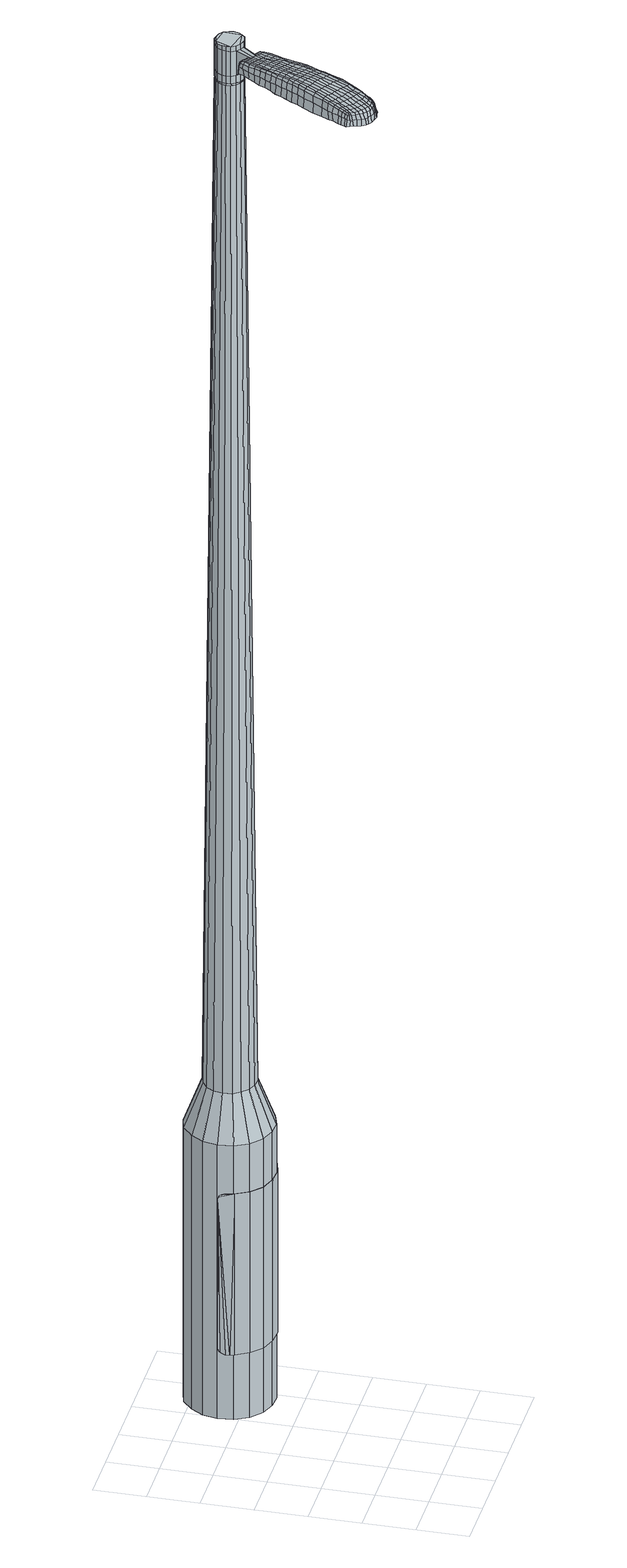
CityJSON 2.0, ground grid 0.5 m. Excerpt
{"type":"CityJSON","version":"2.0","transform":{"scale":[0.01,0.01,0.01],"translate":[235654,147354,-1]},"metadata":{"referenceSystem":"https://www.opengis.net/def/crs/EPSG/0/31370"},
"CityObjects":{
"object1":{"type":"GenericCityObject","attributes":{"cluster":385,"mean_distance_to_centroid":0.31,"new_centroid_x":235655.4,"new_centroid_y":147356.21,"mean_distance_to_camera":10.08,"H1":10.27,"H2":10.17,"Z_final":111.58,"cluster2":36,"proj_x":235649.85,"proj_y":147352.77,"id_line":65054,"bearing_l":328.25,"distance":6.53,"orientation":"right","G_obj":238.25},"geometry":[{"type":"MultiSurface","lod":"2","boundaries":[[[0,1,2,3]],[[1,4,5,2]],[[4,6,7,5]],[[6,8,9,7]],[[8,10,11,9]],[[10,12,13,11]],[[12,14,15,13]],[[14,16,17,15]],[[16,18,19,17]],[[18,20,21,19]],[[20,22,23,21]],[[22,24,25,23]],[[24,26,27,25]],[[26,28,29,27]],[[28,30,31,29]],[[30,32,33,31]],[[32,34,35,33]],[[34,0,3,35]],[[36,37,38,39]],[[38,40,41,42]],[[41,43,42]],[[42,44,45,46]],[[45,47,46]],[[46,48,49,50]],[[49,51,50]],[[42,46,50,38]],[[50,52,39,38]],[[53,36,39]],[[2,5,7,35]],[[7,9,11,15]],[[11,13,15]],[[15,17,19,23]],[[19,21,23]],[[23,25,27,31]],[[27,29,31]],[[15,23,31,7]],[[31,33,35,7]],[[3,2,35]],[[1,0,54,55]],[[0,34,56,54]],[[34,32,57,56]],[[32,30,58,57]],[[30,28,59,58]],[[28,26,60,59]],[[26,24,61,60]],[[24,22,62,61]],[[22,20,63,62]],[[20,18,64,63]],[[18,16,65,64]],[[16,14,66,65]],[[14,12,67,66]],[[12,10,68,67]],[[10,8,69,68]],[[8,6,70,69]],[[6,4,71,70]],[[4,1,55,71]],[[55,54,72,73]],[[54,56,74,72]],[[56,57,75,74]],[[57,58,76,75]],[[58,59,77,76]],[[59,60,78,77]],[[60,61,79,78]],[[61,62,80,79]],[[62,63,81,80]],[[63,64,82,81]],[[64,65,83,82]],[[65,66,84,83]],[[66,67,85,84]],[[67,68,86,85]],[[68,69,87,86]],[[69,70,88,87]],[[70,71,89,88]],[[71,55,73,89]],[[90,91,92,73]],[[93,94,91,90]],[[95,96,94,93]],[[97,98,96,95]],[[99,100,98,97]],[[101,102,100,99]],[[103,104,102,101]],[[105,106,104,103]],[[107,108,106,105]],[[109,110,108,107]],[[83,111,110,109]],[[112,113,111,83]],[[85,114,113,112]],[[115,116,114,85]],[[87,117,116,115]],[[88,118,117,87]],[[119,120,118,88]],[[73,92,120,119]],[[121,122,123,124]],[[125,121,124,126]],[[127,125,126,128]],[[129,127,128,130]],[[131,129,130,132]],[[133,131,132,134]],[[135,133,134,136]],[[137,135,136,138]],[[139,137,138,140]],[[141,139,140,142]],[[143,141,142,144]],[[145,143,144,146]],[[147,145,146,148]],[[149,147,148,150]],[[151,149,150,152]],[[153,151,152,154]],[[72,90,73]],[[72,74,93,90]],[[74,75,95,93]],[[75,76,97,95]],[[76,77,99,97]],[[77,78,101,99]],[[78,79,103,101]],[[79,80,105,103]],[[80,81,107,105]],[[81,82,109,107]],[[82,83,109]],[[84,112,83]],[[84,85,112]],[[86,115,85]],[[86,87,115]],[[89,119,88]],[[89,73,119]],[[155,92,91]],[[156,120,92]],[[156,118,120]],[[157,116,117]],[[157,114,116]],[[158,113,114]],[[158,111,113]],[[159,110,111]],[[159,160,108,110]],[[160,161,106,108]],[[161,162,104,106]],[[162,163,102,104]],[[163,164,100,102]],[[164,165,98,100]],[[165,166,96,98]],[[166,167,94,96]],[[167,155,91,94]],[[39,52,153,168]],[[92,155,169,154]],[[53,39,168,122]],[[155,167,123,169]],[[36,53,122,121]],[[167,166,124,123]],[[37,36,121,125]],[[166,165,126,124]],[[38,37,125,127]],[[165,164,128,126]],[[40,38,127,129]],[[164,163,130,128]],[[41,40,129,131]],[[163,162,132,130]],[[43,41,131,133]],[[162,161,134,132]],[[42,43,133,135]],[[161,160,136,134]],[[44,42,135,137]],[[160,159,138,136]],[[45,44,137,139]],[[159,111,140,138]],[[47,45,139,141]],[[111,158,142,140]],[[46,47,141,143]],[[158,114,144,142]],[[48,46,143,145]],[[114,157,146,144]],[[49,48,145,147]],[[157,117,148,146]],[[51,49,147,149]],[[117,118,150,148]],[[50,51,149,151]],[[118,156,152,150]],[[52,50,151,153]],[[156,92,154,152]],[[153,154,170,171]],[[154,169,172,170]],[[169,123,173,172]],[[123,122,174,173]],[[122,168,175,174]],[[168,153,171,175]],[[176,177,178,179]],[[180,176,179,181]],[[176,180,182,183]],[[177,176,183,184]],[[185,186,187,188]],[[189,185,188,190]],[[185,189,191,192]],[[186,185,192,193]],[[194,195,196,197]],[[198,194,197,199]],[[194,198,200,201]],[[195,194,201,202]],[[203,204,205,206]],[[207,203,206,208]],[[203,207,209,210]],[[204,203,210,211]],[[212,213,214,215]],[[216,212,215,217]],[[212,216,218,219]],[[213,212,219,220]],[[221,222,223,224]],[[225,221,224,226]],[[221,225,227,228]],[[222,221,228,229]],[[230,231,232,233]],[[222,230,233,223]],[[230,222,229,234]],[[231,230,234,235]],[[236,237,238,239]],[[231,236,239,232]],[[236,231,235,240]],[[237,236,240,241]],[[242,180,181,243]],[[237,242,243,238]],[[242,237,241,244]],[[180,242,244,182]],[[245,246,247,248]],[[249,245,248,250]],[[245,249,251,252]],[[246,245,252,253]],[[254,255,256,257]],[[246,254,257,247]],[[254,246,253,258]],[[255,254,258,259]],[[260,261,262,263]],[[255,260,263,256]],[[260,255,259,264]],[[261,260,264,265]],[[266,267,268,269]],[[261,266,269,262]],[[266,261,265,270]],[[267,266,270,271]],[[272,177,184,273]],[[267,272,273,268]],[[272,267,271,274]],[[177,272,274,178]],[[275,276,277,278]],[[279,275,278,280]],[[275,279,281,282]],[[276,275,282,283]],[[284,285,286,287]],[[276,284,287,277]],[[284,276,283,288]],[[285,284,288,289]],[[290,291,292,293]],[[285,290,293,286]],[[290,285,289,294]],[[291,290,294,295]],[[296,189,190,297]],[[291,296,297,292]],[[296,291,295,298]],[[189,296,298,191]],[[299,300,301,302]],[[303,299,302,304]],[[299,303,305,306]],[[300,299,306,307]],[[308,309,310,311]],[[300,308,311,301]],[[308,300,307,312]],[[309,308,312,313]],[[314,315,316,317]],[[309,314,317,310]],[[314,309,313,318]],[[315,314,318,319]],[[320,321,322,323]],[[315,320,323,316]],[[320,315,319,324]],[[321,320,324,325]],[[326,186,193,327]],[[321,326,327,322]],[[326,321,325,328]],[[186,326,328,187]],[[329,215,214,330]],[[331,329,330,332]],[[329,331,333,334]],[[215,329,334,217]],[[335,331,332,336]],[[337,335,336,338]],[[335,337,339,340]],[[331,335,340,333]],[[341,337,338,342]],[[343,341,342,344]],[[341,343,345,346]],[[337,341,346,339]],[[347,343,344,348]],[[349,347,348,350]],[[347,349,351,352]],[[343,347,352,345]],[[353,349,350,354]],[[204,353,354,205]],[[353,204,211,355]],[[349,353,355,351]],[[356,357,202,201]],[[358,356,201,200]],[[356,358,359,360]],[[357,356,360,361]],[[362,363,361,360]],[[364,362,360,359]],[[362,364,365,366]],[[363,362,366,367]],[[368,369,367,366]],[[370,368,366,365]],[[368,370,371,372]],[[369,368,372,373]],[[374,375,373,372]],[[376,374,372,371]],[[374,376,209,207]],[[375,374,207,208]],[[377,378,379,380]],[[279,377,380,281]],[[377,279,280,381]],[[378,377,381,382]],[[383,198,199,384]],[[378,383,384,379]],[[383,378,382,385]],[[198,383,385,200]],[[386,387,388,389]],[[225,386,389,227]],[[386,225,226,390]],[[387,386,390,391]],[[392,393,394,395]],[[387,392,395,388]],[[392,387,391,396]],[[393,392,396,397]],[[398,195,202,399]],[[393,398,399,394]],[[398,393,397,400]],[[195,398,400,196]],[[401,402,403,404]],[[183,401,404,184]],[[401,183,182,405]],[[402,401,405,406]],[[407,408,409,410]],[[402,407,410,403]],[[407,402,406,411]],[[408,407,411,412]],[[413,206,205,414]],[[408,413,414,409]],[[413,408,412,415]],[[206,413,415,208]],[[416,417,418,419]],[[188,416,419,190]],[[416,188,187,420]],[[417,416,420,421]],[[422,210,209,423]],[[417,422,423,418]],[[422,417,421,424]],[[210,422,424,211]],[[425,426,427,428]],[[303,425,428,305]],[[425,303,304,429]],[[426,425,429,430]],[[431,216,217,432]],[[426,431,432,427]],[[431,426,430,433]],[[216,431,433,218]],[[434,435,436,437]],[[249,434,437,251]],[[434,249,250,438]],[[435,434,438,439]],[[440,441,442,443]],[[435,440,443,436]],[[440,435,439,444]],[[441,440,444,445]],[[446,213,220,447]],[[441,446,447,442]],[[446,441,445,448]],[[213,446,448,214]],[[449,450,439,438]],[[248,449,438,250]],[[449,248,247,451]],[[450,449,451,452]],[[453,454,445,444]],[[450,453,444,439]],[[453,450,452,455]],[[454,453,455,456]],[[457,330,214,448]],[[454,457,448,445]],[[457,454,456,458]],[[330,457,458,332]],[[459,460,461,462]],[[306,459,462,307]],[[459,306,305,428]],[[460,459,428,427]],[[463,334,333,464]],[[460,463,464,461]],[[463,460,427,432]],[[334,463,432,217]],[[465,466,452,451]],[[257,465,451,247]],[[465,257,256,467]],[[466,465,467,468]],[[469,470,456,455]],[[466,469,455,452]],[[469,466,468,471]],[[470,469,471,472]],[[473,336,332,458]],[[470,473,458,456]],[[473,470,472,474]],[[336,473,474,338]],[[475,476,477,478]],[[312,475,478,313]],[[475,312,307,462]],[[476,475,462,461]],[[479,340,339,480]],[[476,479,480,477]],[[479,476,461,464]],[[340,479,464,333]],[[481,482,468,467]],[[263,481,467,256]],[[481,263,262,483]],[[482,481,483,484]],[[485,486,472,471]],[[482,485,471,468]],[[485,482,484,487]],[[486,485,487,488]],[[489,342,338,474]],[[486,489,474,472]],[[489,486,488,490]],[[342,489,490,344]],[[491,492,493,494]],[[318,491,494,319]],[[491,318,313,478]],[[492,491,478,477]],[[495,346,345,496]],[[492,495,496,493]],[[495,492,477,480]],[[346,495,480,339]],[[497,498,484,483]],[[269,497,483,262]],[[497,269,268,499]],[[498,497,499,500]],[[501,502,488,487]],[[498,501,487,484]],[[501,498,500,503]],[[502,501,503,504]],[[505,348,344,490]],[[502,505,490,488]],[[505,502,504,506]],[[348,505,506,350]],[[507,508,509,510]],[[324,507,510,325]],[[507,324,319,494]],[[508,507,494,493]],[[511,352,351,512]],[[508,511,512,509]],[[511,508,493,496]],[[352,511,496,345]],[[513,514,500,499]],[[273,513,499,268]],[[513,273,184,404]],[[514,513,404,403]],[[515,516,504,503]],[[514,515,503,500]],[[515,514,403,410]],[[516,515,410,409]],[[517,354,350,506]],[[516,517,506,504]],[[517,516,409,414]],[[354,517,414,205]],[[518,519,421,420]],[[328,518,420,187]],[[518,328,325,510]],[[519,518,510,509]],[[520,355,211,424]],[[519,520,424,421]],[[520,519,509,512]],[[355,520,512,351]],[[521,522,382,381]],[[278,521,381,280]],[[521,278,277,523]],[[522,521,523,524]],[[525,358,200,385]],[[522,525,385,382]],[[525,522,524,526]],[[358,525,526,359]],[[527,528,529,530]],[[228,527,530,229]],[[527,228,227,389]],[[528,527,389,388]],[[531,532,533,534]],[[528,531,534,529]],[[531,528,388,395]],[[532,531,395,394]],[[535,357,361,536]],[[532,535,536,533]],[[535,532,394,399]],[[357,535,399,202]],[[537,538,524,523]],[[287,537,523,277]],[[537,287,286,539]],[[538,537,539,540]],[[541,364,359,526]],[[538,541,526,524]],[[541,538,540,542]],[[364,541,542,365]],[[543,544,545,546]],[[234,543,546,235]],[[543,234,229,530]],[[544,543,530,529]],[[547,548,549,550]],[[544,547,550,545]],[[547,544,529,534]],[[548,547,534,533]],[[551,363,367,552]],[[548,551,552,549]],[[551,548,533,536]],[[363,551,536,361]],[[553,554,540,539]],[[293,553,539,286]],[[553,293,292,555]],[[554,553,555,556]],[[557,370,365,542]],[[554,557,542,540]],[[557,554,556,558]],[[370,557,558,371]],[[559,560,561,562]],[[240,559,562,241]],[[559,240,235,546]],[[560,559,546,545]],[[563,564,565,566]],[[560,563,566,561]],[[563,560,545,550]],[[564,563,550,549]],[[567,369,373,568]],[[564,567,568,565]],[[567,564,549,552]],[[369,567,552,367]],[[569,570,556,555]],[[297,569,555,292]],[[569,297,190,419]],[[570,569,419,418]],[[571,376,371,558]],[[570,571,558,556]],[[571,570,418,423]],[[376,571,423,209]],[[572,573,406,405]],[[244,572,405,182]],[[572,244,241,562]],[[573,572,562,561]],[[574,575,412,411]],[[573,574,411,406]],[[574,573,561,566]],[[575,574,566,565]],[[576,375,208,415]],[[575,576,415,412]],[[576,575,565,568]],[[375,576,568,373]],[[577,578,579,580]],[[580,579,581,582]],[[583,581,579,584]],[[584,579,578,585]],[[586,587,588,589]],[[589,588,590,591]],[[592,590,588,593]],[[593,588,587,594]],[[595,596,597,598]],[[598,597,599,600]],[[601,599,597,602]],[[602,597,596,603]],[[604,605,606,607]],[[607,606,608,609]],[[610,608,606,611]],[[611,606,605,612]],[[613,614,615,616]],[[616,615,617,618]],[[619,617,615,620]],[[620,615,614,621]],[[622,623,624,625]],[[625,624,626,627]],[[628,626,624,629]],[[629,624,623,630]],[[631,632,633,634]],[[634,633,623,622]],[[630,623,633,635]],[[635,633,632,636]],[[637,638,639,640]],[[640,639,632,631]],[[636,632,639,641]],[[641,639,638,642]],[[582,581,643,644]],[[644,643,638,637]],[[642,638,643,645]],[[645,643,581,583]],[[646,647,648,649]],[[649,648,650,651]],[[652,650,648,653]],[[653,648,647,654]],[[655,656,657,658]],[[658,657,647,646]],[[654,647,657,659]],[[659,657,656,660]],[[661,662,663,664]],[[664,663,656,655]],[[660,656,663,665]],[[665,663,662,666]],[[667,668,669,670]],[[670,669,662,661]],[[666,662,669,671]],[[671,669,668,672]],[[585,578,673,674]],[[674,673,668,667]],[[672,668,673,675]],[[675,673,578,577]],[[676,677,678,679]],[[679,678,680,681]],[[682,680,678,683]],[[683,678,677,684]],[[685,686,687,688]],[[688,687,677,676]],[[684,677,687,689]],[[689,687,686,690]],[[691,692,693,694]],[[694,693,686,685]],[[690,686,693,695]],[[695,693,692,696]],[[591,590,697,698]],[[698,697,692,691]],[[696,692,697,699]],[[699,697,590,592]],[[700,701,702,703]],[[703,702,704,705]],[[706,704,702,707]],[[707,702,701,708]],[[709,710,711,712]],[[712,711,701,700]],[[708,701,711,713]],[[713,711,710,714]],[[715,716,717,718]],[[718,717,710,709]],[[714,710,717,719]],[[719,717,716,720]],[[721,722,723,724]],[[724,723,716,715]],[[720,716,723,725]],[[725,723,722,726]],[[594,587,727,728]],[[728,727,722,721]],[[726,722,727,729]],[[729,727,587,586]],[[613,616,730,731]],[[731,730,732,733]],[[734,732,730,735]],[[735,730,616,618]],[[733,732,736,737]],[[737,736,738,739]],[[740,738,736,741]],[[741,736,732,734]],[[739,738,742,743]],[[743,742,744,745]],[[746,744,742,747]],[[747,742,738,740]],[[745,744,748,749]],[[749,748,750,751]],[[752,750,748,753]],[[753,748,744,746]],[[751,750,754,755]],[[755,754,605,604]],[[612,605,754,756]],[[756,754,750,752]],[[603,757,758,602]],[[602,758,759,601]],[[760,759,758,761]],[[761,758,757,762]],[[762,763,764,761]],[[761,764,765,760]],[[766,765,764,767]],[[767,764,763,768]],[[768,769,770,767]],[[767,770,771,766]],[[772,771,770,773]],[[773,770,769,774]],[[774,775,776,773]],[[773,776,777,772]],[[610,777,776,608]],[[608,776,775,609]],[[778,779,780,781]],[[781,780,680,682]],[[681,680,780,782]],[[782,780,779,783]],[[600,599,784,785]],[[785,784,779,778]],[[783,779,784,786]],[[786,784,599,601]],[[787,788,789,790]],[[790,789,626,628]],[[627,626,789,791]],[[791,789,788,792]],[[793,794,795,796]],[[796,795,788,787]],[[792,788,795,797]],[[797,795,794,798]],[[603,596,799,800]],[[800,799,794,793]],[[798,794,799,801]],[[801,799,596,595]],[[802,803,804,805]],[[805,804,584,585]],[[583,584,804,806]],[[806,804,803,807]],[[808,809,810,811]],[[811,810,803,802]],[[807,803,810,812]],[[812,810,809,813]],[[604,607,814,815]],[[815,814,809,808]],[[813,809,814,816]],[[816,814,607,609]],[[817,818,819,820]],[[820,819,589,591]],[[586,589,819,821]],[[821,819,818,822]],[[610,611,823,824]],[[824,823,818,817]],[[822,818,823,825]],[[825,823,611,612]],[[826,827,828,829]],[[829,828,704,706]],[[705,704,828,830]],[[830,828,827,831]],[[618,617,832,833]],[[833,832,827,826]],[[831,827,832,834]],[[834,832,617,619]],[[835,836,837,838]],[[838,837,650,652]],[[651,650,837,839]],[[839,837,836,840]],[[841,842,843,844]],[[844,843,836,835]],[[840,836,843,845]],[[845,843,842,846]],[[621,614,847,848]],[[848,847,842,841]],[[846,842,847,849]],[[849,847,614,613]],[[840,850,851,839]],[[839,851,649,651]],[[646,649,851,852]],[[852,851,850,853]],[[846,854,855,845]],[[845,855,850,840]],[[853,850,855,856]],[[856,855,854,857]],[[613,731,858,849]],[[849,858,854,846]],[[857,854,858,859]],[[859,858,731,733]],[[860,861,862,863]],[[863,862,707,708]],[[706,707,862,829]],[[829,862,861,826]],[[734,735,864,865]],[[865,864,861,860]],[[826,861,864,833]],[[833,864,735,618]],[[853,866,867,852]],[[852,867,658,646]],[[655,658,867,868]],[[868,867,866,869]],[[857,870,871,856]],[[856,871,866,853]],[[869,866,871,872]],[[872,871,870,873]],[[733,737,874,859]],[[859,874,870,857]],[[873,870,874,875]],[[875,874,737,739]],[[876,877,878,879]],[[879,878,713,714]],[[708,713,878,863]],[[863,878,877,860]],[[740,741,880,881]],[[881,880,877,876]],[[860,877,880,865]],[[865,880,741,734]],[[869,882,883,868]],[[868,883,664,655]],[[661,664,883,884]],[[884,883,882,885]],[[873,886,887,872]],[[872,887,882,869]],[[885,882,887,888]],[[888,887,886,889]],[[739,743,890,875]],[[875,890,886,873]],[[889,886,890,891]],[[891,890,743,745]],[[892,893,894,895]],[[895,894,719,720]],[[714,719,894,879]],[[879,894,893,876]],[[746,747,896,897]],[[897,896,893,892]],[[876,893,896,881]],[[881,896,747,740]],[[885,898,899,884]],[[884,899,670,661]],[[667,670,899,900]],[[900,899,898,901]],[[889,902,903,888]],[[888,903,898,885]],[[901,898,903,904]],[[904,903,902,905]],[[745,749,906,891]],[[891,906,902,889]],[[905,902,906,907]],[[907,906,749,751]],[[908,909,910,911]],[[911,910,725,726]],[[720,725,910,895]],[[895,910,909,892]],[[752,753,912,913]],[[913,912,909,908]],[[892,909,912,897]],[[897,912,753,746]],[[901,914,915,900]],[[900,915,674,667]],[[585,674,915,805]],[[805,915,914,802]],[[905,916,917,904]],[[904,917,914,901]],[[802,914,917,811]],[[811,917,916,808]],[[751,755,918,907]],[[907,918,916,905]],[[808,916,918,815]],[[815,918,755,604]],[[822,919,920,821]],[[821,920,729,586]],[[726,729,920,911]],[[911,920,919,908]],[[612,756,921,825]],[[825,921,919,822]],[[908,919,921,913]],[[913,921,756,752]],[[783,922,923,782]],[[782,923,679,681]],[[676,679,923,924]],[[924,923,922,925]],[[601,759,926,786]],[[786,926,922,783]],[[925,922,926,927]],[[927,926,759,760]],[[928,929,930,931]],[[931,930,629,630]],[[628,629,930,790]],[[790,930,929,787]],[[932,933,934,935]],[[935,934,929,928]],[[787,929,934,796]],[[796,934,933,793]],[[762,757,936,937]],[[937,936,933,932]],[[793,933,936,800]],[[800,936,757,603]],[[925,938,939,924]],[[924,939,688,676]],[[685,688,939,940]],[[940,939,938,941]],[[760,765,942,927]],[[927,942,938,925]],[[941,938,942,943]],[[943,942,765,766]],[[944,945,946,947]],[[947,946,635,636]],[[630,635,946,931]],[[931,946,945,928]],[[948,949,950,951]],[[951,950,945,944]],[[928,945,950,935]],[[935,950,949,932]],[[768,763,952,953]],[[953,952,949,948]],[[932,949,952,937]],[[937,952,763,762]],[[941,954,955,940]],[[940,955,694,685]],[[691,694,955,956]],[[956,955,954,957]],[[766,771,958,943]],[[943,958,954,941]],[[957,954,958,959]],[[959,958,771,772]],[[960,961,962,963]],[[963,962,641,642]],[[636,641,962,947]],[[947,962,961,944]],[[964,965,966,967]],[[967,966,961,960]],[[944,961,966,951]],[[951,966,965,948]],[[774,769,968,969]],[[969,968,965,964]],[[948,965,968,953]],[[953,968,769,768]],[[957,970,971,956]],[[956,971,698,691]],[[591,698,971,820]],[[820,971,970,817]],[[772,777,972,959]],[[959,972,970,957]],[[817,970,972,824]],[[824,972,777,610]],[[807,973,974,806]],[[806,974,645,583]],[[642,645,974,963]],[[963,974,973,960]],[[813,975,976,812]],[[812,976,973,807]],[[960,973,976,967]],[[967,976,975,964]],[[609,775,977,816]],[[816,977,975,813]],[[964,975,977,969]],[[969,977,775,774]],[[577,580,179,178]],[[580,582,181,179]],[[592,593,192,191]],[[593,594,193,192]],[[595,598,197,196]],[[598,600,199,197]],[[619,620,219,218]],[[620,621,220,219]],[[622,625,224,223]],[[625,627,226,224]],[[631,634,233,232]],[[634,622,223,233]],[[637,640,239,238]],[[640,631,232,239]],[[582,644,243,181]],[[644,637,238,243]],[[652,653,252,251]],[[653,654,253,252]],[[654,659,258,253]],[[659,660,259,258]],[[660,665,264,259]],[[665,666,265,264]],[[666,671,270,265]],[[671,672,271,270]],[[672,675,274,271]],[[675,577,178,274]],[[682,683,282,281]],[[683,684,283,282]],[[684,689,288,283]],[[689,690,289,288]],[[690,695,294,289]],[[695,696,295,294]],[[696,699,298,295]],[[699,592,191,298]],[[700,703,302,301]],[[703,705,304,302]],[[709,712,311,310]],[[712,700,301,311]],[[715,718,317,316]],[[718,709,310,317]],[[721,724,323,322]],[[724,715,316,323]],[[594,728,327,193]],[[728,721,322,327]],[[778,781,380,379]],[[781,682,281,380]],[[600,785,384,199]],[[785,778,379,384]],[[627,791,390,226]],[[791,792,391,390]],[[792,797,396,391]],[[797,798,397,396]],[[798,801,400,397]],[[801,595,196,400]],[[705,830,429,304]],[[830,831,430,429]],[[831,834,433,430]],[[834,619,218,433]],[[835,838,437,436]],[[838,652,251,437]],[[841,844,443,442]],[[844,835,436,443]],[[621,848,447,220]],[[848,841,442,447]],[[978,979,980,981]],[[982,983,981,980]],[[984,985,986,987]],[[988,989,990,991]],[[979,992,993,980]],[[994,982,980,993]],[[995,984,987,996]],[[997,998,989,988]],[[992,999,1000,993]],[[1000,1001,994,993]],[[1002,995,996,1003]],[[1004,998,997,1005]],[[999,1006,1007,1000]],[[1007,1008,1001,1000]],[[1009,1002,1003,1010]],[[1011,1004,1005,1012]],[[1013,1014,1015,1016]],[[1017,1018,1014,1013]],[[1017,1019,1020,1018]],[[1019,1021,1022,1020]],[[1023,1024,1025,1026]],[[1027,1028,1024,1023]],[[1029,1030,1028,1027]],[[1031,1032,1030,1029]],[[1026,1015,1014,1023]],[[1023,1014,1018,1027]],[[1018,1020,1029,1027]],[[1020,1022,1031,1029]],[[987,986,983,982]],[[996,987,982,994]],[[1001,1003,996,994]],[[1008,1010,1003,1001]],[[988,991,985,984]],[[997,988,984,995]],[[1005,997,995,1002]],[[1012,1005,1002,1009]],[[989,1013,1016,990]],[[998,1017,1013,989]],[[1019,1017,998,1004]],[[1021,1019,1004,1011]],[[1033,1034,1035,1036]],[[1035,1037,1038,1039]],[[1035,1039,1040,1041]],[[1035,1041,1036]],[[1042,1033,1036,1043]],[[1044,1043,1036,1045]],[[1046,1045,1036]],[[1047,1035,1034,1048]],[[1049,1047,1048,1050]],[[1051,1049,1050,1052]],[[1053,1051,1052,1054]],[[1055,1053,1054,1056]],[[1056,1057,1058,1059]],[[1056,1059,1060,1061]],[[1056,1061,1062,1063]],[[1062,1064,1065,1066]],[[1062,1066,1067,1068]],[[1062,1068,1063]],[[1056,1063,1055]],[[1069,1070,1034,1033]],[[1071,1072,1037,1035]],[[1073,1074,1046,1036]],[[1070,1075,1048,1034]],[[1076,1071,1035,1047]],[[1075,1077,1050,1048]],[[1078,1076,1047,1049]],[[1077,1079,1052,1050]],[[1080,1078,1049,1051]],[[1079,1081,1054,1052]],[[1082,1080,1051,1053]],[[1081,1083,1056,1054]],[[1084,1082,1053,1055]],[[1083,1085,1057,1056]],[[1086,1087,1064,1062]],[[1088,1084,1055,1063]],[[1058,1057,1085,1089]],[[1059,1058,1089,1090]],[[1060,1059,1090,1091]],[[1061,1060,1091,1092]],[[1062,1061,1092,1086]],[[1093,1069,1033,1042]],[[1094,1093,1042,1043]],[[1095,1094,1043,1044]],[[1096,1095,1044,1045]],[[1074,1096,1045,1046]],[[1038,1037,1072,1097]],[[1065,1064,1087,1098]],[[1039,1038,1097,1099]],[[1040,1039,1099,1100]],[[1041,1040,1100,1101]],[[1036,1041,1101,1073]],[[1066,1065,1098,1102]],[[1067,1066,1102,1103]],[[1068,1067,1103,1104]],[[1063,1068,1104,1088]]]}]}
},
"vertices":[
[118,182,384],[107,192,384],[107,192,96],[118,182,96],[100,205,384],[100,205,96],[98,220,384],[98,220,96],[101,234,384],[101,234,96],[109,246,384],[109,246,96],[120,256,384],[120,256,96],[134,260,384],[134,260,96],[149,260,384],[149,260,96],[163,254,384],[163,254,96],[174,244,384],[174,244,96],[180,232,384],[180,232,96],[183,217,384],[183,217,96],[180,203,384],[180,203,96],[172,190,384],[172,190,96],[160,181,384],[160,181,96],[146,176,384],[146,176,96],[132,177,384],[132,177,96],[142,205,1524],[147,206,1524],[150,209,1524],[133,207,1524],[153,213,1524],[154,218,1524],[151,227,1524],[153,222,1524],[147,230,1524],[143,231,1524],[134,230,1524],[138,232,1524],[130,227,1524],[128,223,1524],[127,214,1524],[127,219,1524],[130,210,1524],[138,205,1524],[127,197,429],[121,203,429],[135,194,429],[144,193,429],[152,196,429],[159,201,429],[164,209,429],[165,217,429],[164,226,429],[160,234,429],[154,240,429],[145,243,429],[137,243,429],[128,240,429],[121,235,429],[117,228,429],[115,219,429],[116,210,429],[133,207,1483],[130,210,1483],[138,205,1483],[142,205,1483],[147,206,1483],[150,209,1483],[153,213,1483],[154,218,1483],[153,222,1483],[151,227,1483],[147,230,1483],[143,231,1483],[138,232,1483],[134,230,1483],[130,227,1483],[128,223,1483],[127,219,1483],[127,214,1483],[134,207,1483],[134,207,1485],[130,210,1485],[138,206,1483],[138,206,1485],[142,206,1483],[142,206,1485],[146,207,1483],[146,207,1485],[150,210,1483],[150,210,1485],[152,213,1483],[152,213,1485],[153,218,1483],[153,218,1485],[152,222,1483],[152,222,1485],[150,226,1483],[150,226,1485],[147,229,1483],[147,229,1485],[143,231,1485],[138,231,1483],[138,231,1485],[134,230,1485],[131,227,1483],[131,227,1485],[128,223,1485],[127,219,1485],[128,214,1483],[128,214,1485],[142,205,1519],[138,205,1519],[138,205,1493],[142,205,1493],[147,206,1519],[147,206,1493],[150,209,1519],[150,209,1493],[153,213,1519],[153,213,1493],[154,218,1519],[154,218,1493],[153,222,1519],[153,222,1493],[151,227,1519],[151,227,1493],[147,230,1519],[147,230,1493],[143,231,1519],[143,231,1493],[138,232,1519],[138,232,1493],[134,230,1519],[134,230,1493],[130,227,1519],[130,227,1493],[128,223,1519],[128,223,1493],[127,219,1519],[127,219,1493],[127,214,1519],[127,214,1493],[130,210,1519],[130,210,1493],[133,207,1485],[127,214,1485],[130,227,1485],[138,232,1485],[147,230,1485],[151,227,1485],[153,222,1485],[154,218,1485],[153,213,1485],[150,209,1485],[147,206,1485],[142,205,1485],[138,205,1485],[133,207,1519],[133,207,1493],[121,193,1513],[121,193,1518],[123,191,1513],[126,189,1513],[126,189,1518],[123,191,1518],[68,138,1519],[72,144,1518],[70,144,1509],[66,138,1510],[63,131,1519],[61,131,1510],[65,131,1526],[70,138,1525],[74,144,1525],[100,118,1519],[104,124,1518],[103,126,1525],[100,119,1525],[96,110,1519],[95,112,1526],[97,108,1510],[101,116,1510],[105,122,1509],[47,65,1519],[44,67,1519],[43,66,1513],[46,64,1513],[51,63,1519],[51,63,1513],[52,65,1524],[48,66,1524],[45,68,1524],[86,128,1530],[90,134,1529],[87,136,1529],[83,129,1530],[81,120,1531],[78,122,1531],[84,118,1530],[89,126,1530],[93,132,1529],[128,196,1512],[126,198,1512],[125,197,1517],[127,195,1517],[131,195,1512],[130,194,1517],[130,194,1506],[128,196,1506],[125,197,1506],[38,87,1519],[39,90,1519],[37,90,1512],[36,87,1512],[37,85,1518],[35,85,1512],[38,85,1522],[39,87,1523],[40,90,1524],[41,94,1519],[44,100,1519],[42,99,1512],[39,94,1512],[43,94,1524],[45,99,1525],[47,105,1519],[51,111,1519],[49,111,1511],[45,104,1511],[48,105,1526],[52,111,1526],[57,121,1519],[55,121,1510],[58,121,1526],[110,199,1513],[106,193,1513],[107,193,1518],[111,199,1517],[114,203,1512],[114,202,1516],[112,203,1506],[109,198,1507],[104,192,1507],[101,186,1514],[97,180,1515],[99,180,1520],[103,186,1519],[100,186,1507],[95,180,1507],[93,174,1515],[88,168,1516],[90,168,1522],[94,174,1521],[91,174,1508],[87,168,1508],[84,162,1517],[80,156,1517],[82,156,1524],[86,162,1523],[82,162,1508],[78,156,1509],[76,150,1518],[78,150,1524],[74,150,1509],[68,68,1519],[70,70,1519],[69,71,1524],[67,69,1523],[66,66,1518],[66,67,1522],[67,64,1512],[68,66,1512],[70,69,1512],[73,74,1519],[76,79,1519],[75,80,1525],[72,75,1524],[73,73,1512],[77,77,1512],[80,84,1519],[84,90,1519],[83,92,1526],[79,85,1526],[80,82,1511],[85,89,1511],[90,100,1519],[89,102,1526],[91,98,1510],[136,183,1513],[132,176,1513],[133,175,1507],[136,181,1507],[138,188,1512],[139,187,1506],[137,187,1516],[135,184,1517],[132,177,1518],[129,169,1514],[125,163,1515],[126,161,1507],[129,168,1507],[128,171,1519],[124,164,1520],[122,156,1515],[118,150,1516],[119,148,1508],[122,154,1508],[121,158,1521],[117,151,1522],[114,143,1517],[111,137,1517],[112,135,1509],[115,141,1508],[114,145,1523],[110,138,1524],[107,130,1518],[108,128,1509],[107,132,1524],[125,191,1519],[122,192,1519],[121,184,1520],[118,186,1520],[123,183,1520],[127,189,1519],[117,178,1522],[114,180,1522],[113,172,1523],[111,173,1523],[115,170,1523],[119,176,1521],[109,165,1524],[107,167,1524],[105,159,1525],[103,161,1525],[108,157,1525],[112,164,1524],[101,153,1526],[99,154,1526],[97,146,1527],[95,148,1527],[100,145,1527],[104,151,1526],[94,140,1528],[91,142,1528],[97,138,1528],[49,68,1527],[46,70,1527],[53,67,1526],[56,71,1527],[52,72,1528],[49,74,1528],[55,78,1529],[52,80,1529],[59,76,1528],[63,82,1530],[59,84,1530],[56,86,1530],[63,90,1531],[60,92,1531],[67,88,1530],[71,96,1531],[68,98,1531],[64,100,1531],[74,109,1531],[71,111,1531],[78,107,1531],[64,65,1518],[61,64,1519],[61,63,1513],[64,63,1513],[64,66,1523],[61,65,1523],[56,63,1519],[56,62,1513],[57,65,1524],[37,82,1518],[37,80,1518],[38,81,1523],[38,83,1523],[35,82,1513],[36,79,1513],[38,76,1519],[39,72,1519],[40,74,1524],[39,77,1523],[37,76,1513],[38,72,1513],[41,69,1519],[42,71,1524],[41,68,1513],[71,138,1528],[73,136,1528],[77,142,1528],[75,144,1527],[66,130,1528],[68,129,1529],[75,135,1529],[77,133,1530],[82,139,1529],[79,141,1528],[70,127,1529],[73,125,1530],[80,131,1530],[84,137,1529],[75,124,1531],[98,120,1528],[96,122,1529],[92,114,1529],[94,113,1528],[102,127,1527],[100,128,1528],[93,123,1529],[88,116,1530],[97,130,1528],[138,190,1512],[137,191,1512],[136,190,1517],[137,189,1517],[139,189,1506],[137,190,1506],[134,193,1512],[133,192,1517],[134,192,1506],[116,204,1512],[117,203,1512],[116,203,1506],[114,204,1506],[115,203,1517],[117,202,1517],[119,202,1512],[121,201,1512],[120,200,1506],[118,202,1506],[119,201,1517],[121,199,1517],[124,199,1512],[123,199,1506],[123,198,1517],[113,198,1519],[114,197,1519],[108,192,1520],[110,191,1520],[116,196,1519],[118,195,1519],[112,190,1520],[114,189,1520],[120,194,1519],[116,187,1520],[134,185,1519],[133,186,1519],[129,179,1520],[131,178,1520],[130,187,1519],[126,181,1520],[104,186,1521],[106,185,1521],[100,180,1522],[101,179,1522],[108,184,1521],[110,182,1521],[103,178,1522],[106,176,1523],[112,181,1522],[108,175,1523],[127,172,1521],[125,173,1521],[122,166,1522],[123,165,1522],[122,174,1521],[119,168,1522],[96,174,1523],[97,173,1523],[92,168,1524],[93,167,1524],[99,171,1523],[102,170,1524],[95,165,1525],[98,164,1525],[104,168,1524],[100,162,1525],[120,159,1523],[118,160,1523],[114,153,1524],[116,152,1524],[115,162,1524],[111,155,1525],[87,161,1525],[89,160,1525],[83,155,1526],[85,154,1526],[91,159,1526],[94,158,1526],[87,153,1527],[90,151,1527],[96,156,1526],[92,150,1527],[113,146,1525],[111,147,1525],[107,140,1526],[109,139,1526],[108,149,1526],[104,142,1527],[79,149,1527],[81,148,1527],[83,147,1527],[86,145,1528],[88,144,1528],[105,133,1527],[103,134,1527],[100,136,1528],[65,68,1525],[63,67,1525],[67,71,1526],[65,71,1526],[58,67,1526],[60,70,1527],[39,85,1525],[39,83,1525],[41,86,1526],[41,88,1525],[40,79,1525],[41,76,1526],[44,80,1527],[42,83,1526],[44,73,1526],[46,77,1527],[70,75,1526],[68,75,1527],[74,80,1527],[72,80,1528],[64,75,1528],[67,81,1529],[43,93,1526],[44,91,1527],[47,96,1528],[46,98,1527],[45,88,1527],[47,85,1528],[50,91,1529],[48,94,1528],[49,82,1528],[53,88,1530],[77,85,1528],[75,86,1529],[82,92,1528],[80,93,1529],[71,87,1529],[76,94,1530],[49,104,1528],[50,102,1528],[55,109,1529],[53,110,1528],[52,99,1529],[54,97,1530],[59,104,1530],[56,107,1530],[57,94,1530],[62,102,1531],[88,102,1529],[86,103,1529],[82,105,1530],[60,120,1528],[61,119,1529],[63,117,1530],[66,115,1530],[68,113,1531],[71,143,1509],[73,143,1518],[69,137,1518],[67,137,1509],[65,130,1519],[63,130,1510],[66,130,1525],[71,137,1525],[75,143,1525],[101,126,1525],[102,125,1518],[99,119,1518],[98,120,1525],[94,111,1519],[94,113,1525],[95,109,1510],[99,117,1509],[103,123,1509],[45,68,1513],[45,68,1519],[48,67,1519],[47,66,1513],[51,66,1519],[51,65,1513],[52,67,1524],[49,68,1524],[46,70,1524],[87,135,1528],[89,134,1528],[86,127,1529],[83,129,1529],[81,120,1529],[78,121,1529],[84,118,1529],[89,126,1529],[92,132,1528],[124,195,1516],[125,196,1512],[127,194,1512],[126,194,1516],[129,193,1512],[129,192,1516],[129,192,1506],[127,194,1506],[124,195,1506],[39,89,1512],[41,89,1519],[40,87,1518],[38,86,1512],[39,85,1518],[37,85,1512],[40,85,1522],[41,86,1523],[42,89,1523],[44,98,1512],[46,99,1519],[43,94,1519],[41,93,1512],[44,93,1524],[47,98,1525],[50,110,1511],[52,110,1519],[48,104,1519],[47,103,1511],[50,104,1525],[54,110,1526],[58,120,1519],[56,120,1510],[60,120,1526],[109,191,1518],[107,191,1513],[112,197,1513],[113,197,1517],[115,201,1512],[115,200,1515],[114,201,1506],[110,197,1506],[106,191,1507],[100,179,1520],[99,179,1514],[103,185,1514],[104,185,1519],[101,185,1507],[97,179,1507],[92,167,1522],[90,167,1516],[94,173,1515],[96,173,1521],[93,173,1508],[88,167,1508],[83,155,1523],[82,155,1517],[86,161,1516],[87,161,1522],[84,161,1508],[80,155,1508],[77,149,1517],[79,149,1524],[75,149,1509],[68,73,1523],[68,72,1519],[66,69,1518],[66,70,1523],[65,68,1518],[64,69,1522],[66,66,1512],[67,68,1512],[69,70,1512],[74,81,1525],[75,80,1519],[71,75,1519],[70,76,1524],[72,74,1512],[75,78,1512],[82,93,1526],[82,91,1519],[78,85,1519],[77,86,1525],[79,83,1511],[83,90,1511],[88,101,1519],[88,103,1526],[89,99,1510],[131,175,1507],[130,177,1513],[134,183,1513],[134,182,1506],[136,188,1512],[137,187,1506],[135,188,1515],[133,184,1517],[130,178,1518],[124,162,1507],[123,164,1514],[127,170,1514],[127,169,1507],[126,171,1519],[123,165,1520],[117,149,1508],[116,150,1516],[120,157,1515],[120,155,1508],[119,158,1521],[115,152,1522],[110,136,1508],[109,138,1517],[113,144,1516],[113,142,1508],[112,145,1522],[108,139,1523],[106,131,1517],[106,129,1509],[105,133,1524],[124,190,1518],[122,191,1518],[120,184,1519],[118,185,1519],[123,182,1519],[126,188,1518],[116,178,1520],[114,179,1520],[113,171,1521],[110,173,1521],[115,170,1521],[119,176,1520],[109,165,1523],[106,166,1523],[105,159,1524],[102,160,1524],[107,157,1524],[111,163,1523],[101,152,1525],[98,154,1525],[97,146,1526],[95,148,1526],[100,144,1526],[104,151,1525],[93,140,1527],[91,141,1527],[96,138,1527],[47,72,1526],[50,70,1526],[53,69,1525],[56,72,1526],[52,73,1526],[49,75,1526],[52,80,1528],[55,78,1528],[59,77,1527],[63,83,1528],[59,84,1529],[56,86,1529],[60,92,1530],[63,90,1530],[66,89,1529],[71,96,1530],[68,98,1530],[65,100,1530],[71,111,1530],[74,109,1530],[77,107,1530],[61,65,1513],[61,66,1518],[63,67,1518],[64,65,1512],[63,68,1523],[61,67,1523],[56,65,1519],[56,64,1513],[57,67,1523],[40,81,1523],[39,80,1518],[39,83,1518],[40,83,1523],[37,83,1512],[38,80,1512],[42,75,1523],[41,74,1519],[40,77,1519],[41,78,1523],[39,77,1513],[40,73,1513],[43,71,1519],[44,72,1524],[42,70,1513],[77,142,1527],[73,136,1527],[72,137,1527],[76,143,1526],[67,130,1527],[68,129,1528],[82,139,1528],[78,133,1528],[75,134,1528],[79,140,1527],[70,127,1528],[73,125,1529],[80,131,1529],[84,137,1528],[75,123,1529],[91,114,1528],[96,122,1527],[97,121,1527],[93,113,1527],[101,127,1526],[99,128,1527],[92,123,1528],[88,116,1528],[96,130,1527],[134,189,1516],[135,189,1512],[136,189,1512],[135,188,1516],[137,188,1506],[136,188,1506],[133,191,1512],[132,190,1516],[133,190,1506],[115,201,1506],[116,201,1512],[115,202,1512],[114,202,1506],[115,201,1516],[116,200,1516],[119,198,1506],[120,199,1512],[118,200,1512],[117,200,1506],[118,199,1516],[120,198,1516],[122,197,1512],[122,197,1506],[122,196,1516],[114,196,1518],[113,197,1518],[109,191,1519],[110,191,1519],[118,194,1518],[115,195,1518],[112,189,1519],[114,188,1519],[120,193,1518],[116,187,1519],[129,179,1519],[132,185,1518],[133,184,1518],[129,178,1519],[129,187,1518],[126,181,1519],[105,184,1520],[105,185,1520],[101,179,1521],[101,178,1521],[110,182,1520],[107,183,1520],[103,177,1521],[106,176,1521],[112,180,1520],[108,174,1521],[121,166,1521],[125,172,1520],[126,172,1520],[122,165,1521],[122,174,1520],[118,168,1521],[97,172,1522],[97,173,1522],[92,166,1523],[93,166,1523],[102,169,1522],[99,171,1522],[95,165,1523],[98,163,1524],[104,168,1523],[100,162,1524],[114,153,1523],[117,159,1522],[118,159,1522],[115,152,1523],[114,161,1522],[111,155,1523],[89,160,1524],[88,160,1524],[84,154,1525],[85,154,1525],[94,157,1525],[91,158,1524],[87,152,1525],[90,151,1526],[96,155,1525],[92,149,1526],[106,140,1525],[110,147,1524],[111,146,1524],[108,140,1525],[107,149,1524],[103,142,1525],[81,148,1526],[80,148,1526],[86,145,1527],[83,146,1526],[88,143,1527],[103,134,1526],[104,133,1526],[100,136,1526],[62,69,1524],[64,70,1524],[67,72,1525],[64,72,1525],[58,68,1525],[60,71,1525],[42,86,1525],[41,83,1524],[41,85,1524],[42,88,1525],[45,80,1526],[43,77,1525],[42,80,1524],[43,83,1525],[45,74,1525],[47,77,1526],[68,76,1526],[70,76,1526],[73,81,1526],[71,81,1527],[63,76,1526],[67,82,1527],[48,96,1527],[45,91,1526],[45,92,1526],[48,98,1526],[51,91,1528],[48,85,1527],[46,88,1526],[49,94,1527],[50,82,1527],[54,89,1528],[75,86,1527],[76,86,1527],[81,93,1527],[79,93,1528],[71,87,1528],[75,95,1529],[55,109,1528],[51,102,1527],[51,103,1527],[55,110,1527],[59,104,1529],[55,97,1529],[53,99,1528],[57,106,1528],[57,94,1529],[62,102,1530],[85,104,1528],[87,103,1528],[81,105,1529],[62,119,1528],[61,120,1528],[66,115,1529],[64,117,1529],[69,113,1530],[114,202,1508],[119,198,1508],[101,171,1509],[95,175,1509],[89,153,1510],[82,158,1510],[68,120,1512],[60,125,1512],[70,140,1511],[78,135,1511],[59,104,1513],[52,93,1514],[44,97,1514],[51,109,1513],[125,195,1508],[108,167,1509],[97,149,1510],[76,115,1512],[85,130,1511],[66,100,1513],[59,88,1514],[131,191,1508],[115,163,1509],[104,144,1510],[84,110,1512],[93,125,1511],[67,83,1514],[74,95,1513],[137,187,1508],[122,159,1509],[111,139,1510],[92,105,1512],[101,120,1511],[74,79,1514],[82,90,1513],[45,81,1514],[44,76,1514],[38,80,1514],[38,86,1514],[52,77,1514],[50,73,1514],[59,72,1514],[56,69,1514],[67,68,1514],[62,65,1514],[44,71,1515],[45,67,1515],[44,67,1515],[40,73,1515],[47,69,1515],[46,66,1515],[51,66,1515],[47,65,1515],[55,64,1515],[48,65,1515],[163,182,334],[160,179,334],[160,179,165],[171,188,171],[163,182,165],[166,184,165],[169,186,166],[170,187,167],[171,188,169],[166,184,334],[169,186,333],[170,187,332],[171,188,331],[171,188,328],[146,175,165],[146,175,334],[131,176,165],[131,176,334],[117,181,165],[117,181,334],[106,191,165],[106,191,334],[99,204,165],[99,204,334],[98,208,334],[97,212,334],[97,215,333],[97,217,332],[96,218,331],[96,219,328],[98,208,165],[96,219,171],[96,218,169],[97,217,167],[97,215,166],[97,212,165],[162,184,334],[159,182,334],[159,182,165],[162,184,165],[170,190,171],[170,190,328],[145,178,334],[145,178,165],[132,178,334],[132,178,165],[119,184,334],[119,184,165],[108,193,334],[108,193,165],[101,205,334],[101,205,165],[101,209,334],[99,219,328],[99,219,171],[101,209,165],[100,212,334],[100,215,333],[99,217,332],[99,219,331],[164,186,334],[167,188,333],[168,189,332],[169,190,331],[164,186,165],[99,219,169],[167,188,166],[168,189,167],[169,190,169],[99,217,167],[100,215,166],[100,212,165]
]}
